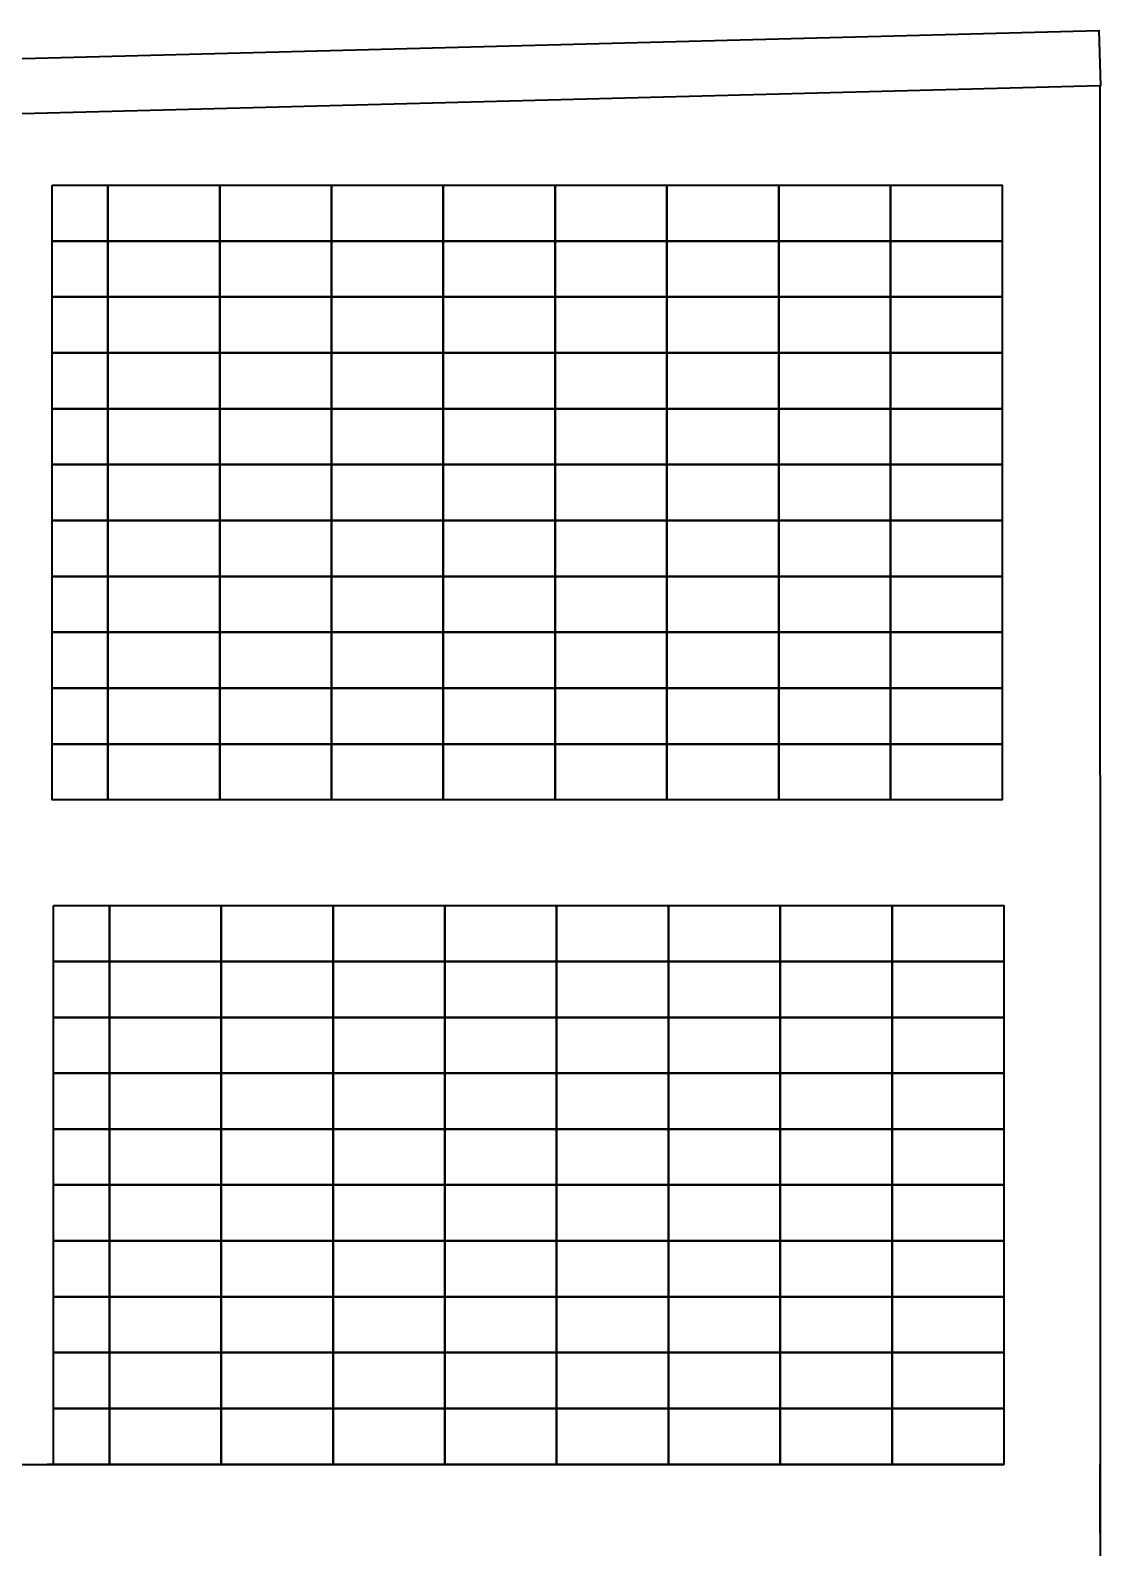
# Model space of a CAD drawing. Header units: inches. Extents: x 278 to 13058, y 15 to 10330.
# Drawn here: x 5927 to 6310, y 8341 to 8884 of the extents above; entities that cross this region are included whole.
import ezdxf

# ---------------------------------------------------------------- set-up
doc = ezdxf.new("R2010")
doc.units = ezdxf.units.IN
doc.header["$MEASUREMENT"] = 0
doc.layers.add('A-ELEV-MBE1', color=7, linetype='Continuous', lineweight=35)
doc.layers.add('A-SECT-MCUT', color=7, linetype='Continuous', lineweight=35)

msp = doc.modelspace()

# ---------------------------------------------------------------- linework, layer by layer
at = {"layer": 'A-ELEV-MBE1'}
for p, q in [((6310.005, 8864.071), (5704.397, 8848.333)), ((6310.005, 8864.071), (5704.397, 8848.333)), ((6310.305, 8864.071), (6310.005, 8864.071)), ((6310.305, 8864.071), (6310.005, 8864.071)), ((6310.099, 8346.072), (6310.099, 8370.717)), ((6310.099, 8346.072), (6310.099, 8370.717))]:
    msp.add_line(p, q, dxfattribs=at)
at = {"layer": 'A-ELEV-MBE1', "extrusion": (-4.44089e-16, 5.03198e-31, -1)}
for p, q in [((6013.392, 8370.717), (5933.392, 8370.717)), ((6013.392, 8370.717), (5933.392, 8370.717)), ((6010.892, 8370.717), (5935.892, 8370.717)), ((6010.892, 8370.717), (5935.892, 8370.717)), ((6010.892, 8370.717), (5935.892, 8370.717)), ((6010.892, 8370.717), (5935.892, 8370.717)), ((6010.892, 8370.717), (5935.892, 8370.717)), ((6010.892, 8370.717), (5935.892, 8370.717))]:
    msp.add_line(p, q, dxfattribs=at)
at = {"layer": 'A-ELEV-MBE1'}
for points in [[(5704.397, 8868.193), (6309.631, 8883.953), (6310.305, 8864.071), (6310.305, 8864.071), (6310.305, 8864.071), (6310.305, 8864.071), (6310.305, 8864.071)], [(5704.397, 8868.193), (6309.631, 8883.953), (6310.305, 8864.071), (6310.305, 8864.071), (6310.305, 8864.071), (6310.305, 8864.071), (6310.305, 8864.071)], [(6310.005, 8864.071), (6310.099, 8370.717), (6310.099, 8370.717), (6310.099, 8370.717)], [(6310.005, 8864.071), (6310.099, 8370.717), (6310.099, 8370.717), (6310.099, 8370.717)]]:
    msp.add_lwpolyline(points, dxfattribs=at)
for points in [[(5935.099, 8828.526), (5955.099, 8828.526), (5955.099, 8808.526), (5935.099, 8808.526)], [(5935.099, 8828.526), (5955.099, 8828.526), (5955.099, 8808.526), (5935.099, 8808.526)], [(5955.099, 8828.526), (5995.099, 8828.526), (5995.099, 8808.526), (5955.099, 8808.526)], [(5955.099, 8828.526), (5995.099, 8828.526), (5995.099, 8808.526), (5955.099, 8808.526)], [(5995.099, 8828.526), (6035.099, 8828.526), (6035.099, 8808.526), (5995.099, 8808.526)], [(5995.099, 8828.526), (6035.099, 8828.526), (6035.099, 8808.526), (5995.099, 8808.526)], [(6035.099, 8828.526), (6075.099, 8828.526), (6075.099, 8808.526), (6035.099, 8808.526)], [(6035.099, 8828.526), (6075.099, 8828.526), (6075.099, 8808.526), (6035.099, 8808.526)], [(6075.099, 8828.526), (6115.099, 8828.526), (6115.099, 8808.526), (6075.099, 8808.526)], [(6075.099, 8828.526), (6115.099, 8828.526), (6115.099, 8808.526), (6075.099, 8808.526)], [(6115.099, 8828.526), (6155.099, 8828.526), (6155.099, 8808.526), (6115.099, 8808.526)], [(6115.099, 8828.526), (6155.099, 8828.526), (6155.099, 8808.526), (6115.099, 8808.526)], [(6155.099, 8828.526), (6195.099, 8828.526), (6195.099, 8808.526), (6155.099, 8808.526)], [(6155.099, 8828.526), (6195.099, 8828.526), (6195.099, 8808.526), (6155.099, 8808.526)], [(6195.099, 8828.526), (6235.099, 8828.526), (6235.099, 8808.526), (6195.099, 8808.526)], [(6195.099, 8828.526), (6235.099, 8828.526), (6235.099, 8808.526), (6195.099, 8808.526)], [(6235.099, 8828.526), (6275.099, 8828.526), (6275.099, 8808.526), (6235.099, 8808.526)], [(6235.099, 8828.526), (6275.099, 8828.526), (6275.099, 8808.526), (6235.099, 8808.526)], [(5935.099, 8808.526), (5955.099, 8808.526), (5955.099, 8788.526), (5935.099, 8788.526)], [(5935.099, 8808.526), (5955.099, 8808.526), (5955.099, 8788.526), (5935.099, 8788.526)], [(5955.099, 8808.526), (5995.099, 8808.526), (5995.099, 8788.526), (5955.099, 8788.526)], [(5955.099, 8808.526), (5995.099, 8808.526), (5995.099, 8788.526), (5955.099, 8788.526)], [(5995.099, 8808.526), (6035.099, 8808.526), (6035.099, 8788.526), (5995.099, 8788.526)], [(5995.099, 8808.526), (6035.099, 8808.526), (6035.099, 8788.526), (5995.099, 8788.526)], [(6035.099, 8808.526), (6075.099, 8808.526), (6075.099, 8788.526), (6035.099, 8788.526)], [(6035.099, 8808.526), (6075.099, 8808.526), (6075.099, 8788.526), (6035.099, 8788.526)], [(6075.099, 8808.526), (6115.099, 8808.526), (6115.099, 8788.526), (6075.099, 8788.526)], [(6075.099, 8808.526), (6115.099, 8808.526), (6115.099, 8788.526), (6075.099, 8788.526)], [(6115.099, 8808.526), (6155.099, 8808.526), (6155.099, 8788.526), (6115.099, 8788.526)], [(6115.099, 8808.526), (6155.099, 8808.526), (6155.099, 8788.526), (6115.099, 8788.526)], [(6155.099, 8808.526), (6195.099, 8808.526), (6195.099, 8788.526), (6155.099, 8788.526)], [(6155.099, 8808.526), (6195.099, 8808.526), (6195.099, 8788.526), (6155.099, 8788.526)], [(6195.099, 8808.526), (6235.099, 8808.526), (6235.099, 8788.526), (6195.099, 8788.526)], [(6195.099, 8808.526), (6235.099, 8808.526), (6235.099, 8788.526), (6195.099, 8788.526)], [(6235.099, 8808.526), (6275.099, 8808.526), (6275.099, 8788.526), (6235.099, 8788.526)], [(6235.099, 8808.526), (6275.099, 8808.526), (6275.099, 8788.526), (6235.099, 8788.526)], [(5935.099, 8788.526), (5955.099, 8788.526), (5955.099, 8768.526), (5935.099, 8768.526)], [(5935.099, 8788.526), (5955.099, 8788.526), (5955.099, 8768.526), (5935.099, 8768.526)], [(5955.099, 8788.526), (5995.099, 8788.526), (5995.099, 8768.526), (5955.099, 8768.526)], [(5955.099, 8788.526), (5995.099, 8788.526), (5995.099, 8768.526), (5955.099, 8768.526)], [(5995.099, 8788.526), (6035.099, 8788.526), (6035.099, 8768.526), (5995.099, 8768.526)], [(5995.099, 8788.526), (6035.099, 8788.526), (6035.099, 8768.526), (5995.099, 8768.526)], [(6035.099, 8788.526), (6075.099, 8788.526), (6075.099, 8768.526), (6035.099, 8768.526)], [(6035.099, 8788.526), (6075.099, 8788.526), (6075.099, 8768.526), (6035.099, 8768.526)], [(6075.099, 8788.526), (6115.099, 8788.526), (6115.099, 8768.526), (6075.099, 8768.526)], [(6075.099, 8788.526), (6115.099, 8788.526), (6115.099, 8768.526), (6075.099, 8768.526)], [(6115.099, 8788.526), (6155.099, 8788.526), (6155.099, 8768.526), (6115.099, 8768.526)], [(6115.099, 8788.526), (6155.099, 8788.526), (6155.099, 8768.526), (6115.099, 8768.526)], [(6155.099, 8788.526), (6195.099, 8788.526), (6195.099, 8768.526), (6155.099, 8768.526)], [(6155.099, 8788.526), (6195.099, 8788.526), (6195.099, 8768.526), (6155.099, 8768.526)], [(6195.099, 8788.526), (6235.099, 8788.526), (6235.099, 8768.526), (6195.099, 8768.526)], [(6195.099, 8788.526), (6235.099, 8788.526), (6235.099, 8768.526), (6195.099, 8768.526)], [(6235.099, 8788.526), (6275.099, 8788.526), (6275.099, 8768.526), (6235.099, 8768.526)], [(6235.099, 8788.526), (6275.099, 8788.526), (6275.099, 8768.526), (6235.099, 8768.526)], [(5935.099, 8768.526), (5955.099, 8768.526), (5955.099, 8748.526), (5935.099, 8748.526)], [(5935.099, 8768.526), (5955.099, 8768.526), (5955.099, 8748.526), (5935.099, 8748.526)], [(5955.099, 8768.526), (5995.099, 8768.526), (5995.099, 8748.526), (5955.099, 8748.526)], [(5955.099, 8768.526), (5995.099, 8768.526), (5995.099, 8748.526), (5955.099, 8748.526)], [(5995.099, 8768.526), (6035.099, 8768.526), (6035.099, 8748.526), (5995.099, 8748.526)], [(5995.099, 8768.526), (6035.099, 8768.526), (6035.099, 8748.526), (5995.099, 8748.526)], [(6035.099, 8768.526), (6075.099, 8768.526), (6075.099, 8748.526), (6035.099, 8748.526)], [(6035.099, 8768.526), (6075.099, 8768.526), (6075.099, 8748.526), (6035.099, 8748.526)], [(6075.099, 8768.526), (6115.099, 8768.526), (6115.099, 8748.526), (6075.099, 8748.526)], [(6075.099, 8768.526), (6115.099, 8768.526), (6115.099, 8748.526), (6075.099, 8748.526)], [(6115.099, 8768.526), (6155.099, 8768.526), (6155.099, 8748.526), (6115.099, 8748.526)], [(6115.099, 8768.526), (6155.099, 8768.526), (6155.099, 8748.526), (6115.099, 8748.526)], [(6155.099, 8768.526), (6195.099, 8768.526), (6195.099, 8748.526), (6155.099, 8748.526)], [(6155.099, 8768.526), (6195.099, 8768.526), (6195.099, 8748.526), (6155.099, 8748.526)], [(6195.099, 8768.526), (6235.099, 8768.526), (6235.099, 8748.526), (6195.099, 8748.526)], [(6195.099, 8768.526), (6235.099, 8768.526), (6235.099, 8748.526), (6195.099, 8748.526)], [(6235.099, 8768.526), (6275.099, 8768.526), (6275.099, 8748.526), (6235.099, 8748.526)], [(6235.099, 8768.526), (6275.099, 8768.526), (6275.099, 8748.526), (6235.099, 8748.526)], [(5935.099, 8748.526), (5955.099, 8748.526), (5955.099, 8728.526), (5935.099, 8728.526)], [(5935.099, 8748.526), (5955.099, 8748.526), (5955.099, 8728.526), (5935.099, 8728.526)], [(5955.099, 8748.526), (5995.099, 8748.526), (5995.099, 8728.526), (5955.099, 8728.526)], [(5955.099, 8748.526), (5995.099, 8748.526), (5995.099, 8728.526), (5955.099, 8728.526)], [(5995.099, 8748.526), (6035.099, 8748.526), (6035.099, 8728.526), (5995.099, 8728.526)], [(5995.099, 8748.526), (6035.099, 8748.526), (6035.099, 8728.526), (5995.099, 8728.526)], [(6035.099, 8748.526), (6075.099, 8748.526), (6075.099, 8728.526), (6035.099, 8728.526)], [(6035.099, 8748.526), (6075.099, 8748.526), (6075.099, 8728.526), (6035.099, 8728.526)], [(6075.099, 8748.526), (6115.099, 8748.526), (6115.099, 8728.526), (6075.099, 8728.526)], [(6075.099, 8748.526), (6115.099, 8748.526), (6115.099, 8728.526), (6075.099, 8728.526)], [(6115.099, 8748.526), (6155.099, 8748.526), (6155.099, 8728.526), (6115.099, 8728.526)], [(6115.099, 8748.526), (6155.099, 8748.526), (6155.099, 8728.526), (6115.099, 8728.526)], [(6155.099, 8748.526), (6195.099, 8748.526), (6195.099, 8728.526), (6155.099, 8728.526)], [(6155.099, 8748.526), (6195.099, 8748.526), (6195.099, 8728.526), (6155.099, 8728.526)], [(6195.099, 8748.526), (6235.099, 8748.526), (6235.099, 8728.526), (6195.099, 8728.526)], [(6195.099, 8748.526), (6235.099, 8748.526), (6235.099, 8728.526), (6195.099, 8728.526)], [(6235.099, 8748.526), (6275.099, 8748.526), (6275.099, 8728.526), (6235.099, 8728.526)], [(6235.099, 8748.526), (6275.099, 8748.526), (6275.099, 8728.526), (6235.099, 8728.526)], [(5935.099, 8728.526), (5955.099, 8728.526), (5955.099, 8708.526), (5935.099, 8708.526)], [(5935.099, 8728.526), (5955.099, 8728.526), (5955.099, 8708.526), (5935.099, 8708.526)], [(5955.099, 8728.526), (5995.099, 8728.526), (5995.099, 8708.526), (5955.099, 8708.526)], [(5955.099, 8728.526), (5995.099, 8728.526), (5995.099, 8708.526), (5955.099, 8708.526)], [(5995.099, 8728.526), (6035.099, 8728.526), (6035.099, 8708.526), (5995.099, 8708.526)], [(5995.099, 8728.526), (6035.099, 8728.526), (6035.099, 8708.526), (5995.099, 8708.526)], [(6035.099, 8728.526), (6075.099, 8728.526), (6075.099, 8708.526), (6035.099, 8708.526)], [(6035.099, 8728.526), (6075.099, 8728.526), (6075.099, 8708.526), (6035.099, 8708.526)], [(6075.099, 8728.526), (6115.099, 8728.526), (6115.099, 8708.526), (6075.099, 8708.526)], [(6075.099, 8728.526), (6115.099, 8728.526), (6115.099, 8708.526), (6075.099, 8708.526)], [(6115.099, 8728.526), (6155.099, 8728.526), (6155.099, 8708.526), (6115.099, 8708.526)], [(6115.099, 8728.526), (6155.099, 8728.526), (6155.099, 8708.526), (6115.099, 8708.526)], [(6155.099, 8728.526), (6195.099, 8728.526), (6195.099, 8708.526), (6155.099, 8708.526)], [(6155.099, 8728.526), (6195.099, 8728.526), (6195.099, 8708.526), (6155.099, 8708.526)], [(6195.099, 8728.526), (6235.099, 8728.526), (6235.099, 8708.526), (6195.099, 8708.526)], [(6195.099, 8728.526), (6235.099, 8728.526), (6235.099, 8708.526), (6195.099, 8708.526)], [(6235.099, 8728.526), (6275.099, 8728.526), (6275.099, 8708.526), (6235.099, 8708.526)], [(6235.099, 8728.526), (6275.099, 8728.526), (6275.099, 8708.526), (6235.099, 8708.526)], [(5935.099, 8708.526), (5955.099, 8708.526), (5955.099, 8688.526), (5935.099, 8688.526)], [(5935.099, 8708.526), (5955.099, 8708.526), (5955.099, 8688.526), (5935.099, 8688.526)], [(5955.099, 8708.526), (5995.099, 8708.526), (5995.099, 8688.526), (5955.099, 8688.526)], [(5955.099, 8708.526), (5995.099, 8708.526), (5995.099, 8688.526), (5955.099, 8688.526)], [(5995.099, 8708.526), (6035.099, 8708.526), (6035.099, 8688.526), (5995.099, 8688.526)], [(5995.099, 8708.526), (6035.099, 8708.526), (6035.099, 8688.526), (5995.099, 8688.526)], [(6035.099, 8708.526), (6075.099, 8708.526), (6075.099, 8688.526), (6035.099, 8688.526)], [(6035.099, 8708.526), (6075.099, 8708.526), (6075.099, 8688.526), (6035.099, 8688.526)], [(6075.099, 8708.526), (6115.099, 8708.526), (6115.099, 8688.526), (6075.099, 8688.526)], [(6075.099, 8708.526), (6115.099, 8708.526), (6115.099, 8688.526), (6075.099, 8688.526)], [(6115.099, 8708.526), (6155.099, 8708.526), (6155.099, 8688.526), (6115.099, 8688.526)], [(6115.099, 8708.526), (6155.099, 8708.526), (6155.099, 8688.526), (6115.099, 8688.526)], [(6155.099, 8708.526), (6195.099, 8708.526), (6195.099, 8688.526), (6155.099, 8688.526)], [(6155.099, 8708.526), (6195.099, 8708.526), (6195.099, 8688.526), (6155.099, 8688.526)], [(6195.099, 8708.526), (6235.099, 8708.526), (6235.099, 8688.526), (6195.099, 8688.526)], [(6195.099, 8708.526), (6235.099, 8708.526), (6235.099, 8688.526), (6195.099, 8688.526)], [(6235.099, 8708.526), (6275.099, 8708.526), (6275.099, 8688.526), (6235.099, 8688.526)], [(6235.099, 8708.526), (6275.099, 8708.526), (6275.099, 8688.526), (6235.099, 8688.526)], [(5935.099, 8688.526), (5955.099, 8688.526), (5955.099, 8668.526), (5935.099, 8668.526)], [(5935.099, 8688.526), (5955.099, 8688.526), (5955.099, 8668.526), (5935.099, 8668.526)], [(5955.099, 8688.526), (5995.099, 8688.526), (5995.099, 8668.526), (5955.099, 8668.526)], [(5955.099, 8688.526), (5995.099, 8688.526), (5995.099, 8668.526), (5955.099, 8668.526)], [(5995.099, 8688.526), (6035.099, 8688.526), (6035.099, 8668.526), (5995.099, 8668.526)], [(5995.099, 8688.526), (6035.099, 8688.526), (6035.099, 8668.526), (5995.099, 8668.526)], [(6035.099, 8688.526), (6075.099, 8688.526), (6075.099, 8668.526), (6035.099, 8668.526)], [(6035.099, 8688.526), (6075.099, 8688.526), (6075.099, 8668.526), (6035.099, 8668.526)], [(6075.099, 8688.526), (6115.099, 8688.526), (6115.099, 8668.526), (6075.099, 8668.526)], [(6075.099, 8688.526), (6115.099, 8688.526), (6115.099, 8668.526), (6075.099, 8668.526)], [(6115.099, 8688.526), (6155.099, 8688.526), (6155.099, 8668.526), (6115.099, 8668.526)], [(6115.099, 8688.526), (6155.099, 8688.526), (6155.099, 8668.526), (6115.099, 8668.526)], [(6155.099, 8688.526), (6195.099, 8688.526), (6195.099, 8668.526), (6155.099, 8668.526)], [(6155.099, 8688.526), (6195.099, 8688.526), (6195.099, 8668.526), (6155.099, 8668.526)], [(6195.099, 8688.526), (6235.099, 8688.526), (6235.099, 8668.526), (6195.099, 8668.526)], [(6195.099, 8688.526), (6235.099, 8688.526), (6235.099, 8668.526), (6195.099, 8668.526)], [(6235.099, 8688.526), (6275.099, 8688.526), (6275.099, 8668.526), (6235.099, 8668.526)], [(6235.099, 8688.526), (6275.099, 8688.526), (6275.099, 8668.526), (6235.099, 8668.526)], [(5935.099, 8668.526), (5955.099, 8668.526), (5955.099, 8648.526), (5935.099, 8648.526)], [(5935.099, 8668.526), (5955.099, 8668.526), (5955.099, 8648.526), (5935.099, 8648.526)], [(5955.099, 8668.526), (5995.099, 8668.526), (5995.099, 8648.526), (5955.099, 8648.526)], [(5955.099, 8668.526), (5995.099, 8668.526), (5995.099, 8648.526), (5955.099, 8648.526)], [(5995.099, 8668.526), (6035.099, 8668.526), (6035.099, 8648.526), (5995.099, 8648.526)], [(5995.099, 8668.526), (6035.099, 8668.526), (6035.099, 8648.526), (5995.099, 8648.526)], [(6035.099, 8668.526), (6075.099, 8668.526), (6075.099, 8648.526), (6035.099, 8648.526)], [(6035.099, 8668.526), (6075.099, 8668.526), (6075.099, 8648.526), (6035.099, 8648.526)], [(6075.099, 8668.526), (6115.099, 8668.526), (6115.099, 8648.526), (6075.099, 8648.526)], [(6075.099, 8668.526), (6115.099, 8668.526), (6115.099, 8648.526), (6075.099, 8648.526)], [(6115.099, 8668.526), (6155.099, 8668.526), (6155.099, 8648.526), (6115.099, 8648.526)], [(6115.099, 8668.526), (6155.099, 8668.526), (6155.099, 8648.526), (6115.099, 8648.526)], [(6155.099, 8668.526), (6195.099, 8668.526), (6195.099, 8648.526), (6155.099, 8648.526)], [(6155.099, 8668.526), (6195.099, 8668.526), (6195.099, 8648.526), (6155.099, 8648.526)], [(6195.099, 8668.526), (6235.099, 8668.526), (6235.099, 8648.526), (6195.099, 8648.526)], [(6195.099, 8668.526), (6235.099, 8668.526), (6235.099, 8648.526), (6195.099, 8648.526)], [(6235.099, 8668.526), (6275.099, 8668.526), (6275.099, 8648.526), (6235.099, 8648.526)], [(6235.099, 8668.526), (6275.099, 8668.526), (6275.099, 8648.526), (6235.099, 8648.526)], [(5935.099, 8648.526), (5955.099, 8648.526), (5955.099, 8628.526), (5935.099, 8628.526)], [(5935.099, 8648.526), (5955.099, 8648.526), (5955.099, 8628.526), (5935.099, 8628.526)], [(5955.099, 8648.526), (5995.099, 8648.526), (5995.099, 8628.526), (5955.099, 8628.526)], [(5955.099, 8648.526), (5995.099, 8648.526), (5995.099, 8628.526), (5955.099, 8628.526)], [(5995.099, 8648.526), (6035.099, 8648.526), (6035.099, 8628.526), (5995.099, 8628.526)], [(5995.099, 8648.526), (6035.099, 8648.526), (6035.099, 8628.526), (5995.099, 8628.526)], [(6035.099, 8648.526), (6075.099, 8648.526), (6075.099, 8628.526), (6035.099, 8628.526)], [(6035.099, 8648.526), (6075.099, 8648.526), (6075.099, 8628.526), (6035.099, 8628.526)], [(6075.099, 8648.526), (6115.099, 8648.526), (6115.099, 8628.526), (6075.099, 8628.526)], [(6075.099, 8648.526), (6115.099, 8648.526), (6115.099, 8628.526), (6075.099, 8628.526)], [(6115.099, 8648.526), (6155.099, 8648.526), (6155.099, 8628.526), (6115.099, 8628.526)], [(6115.099, 8648.526), (6155.099, 8648.526), (6155.099, 8628.526), (6115.099, 8628.526)], [(6155.099, 8648.526), (6195.099, 8648.526), (6195.099, 8628.526), (6155.099, 8628.526)], [(6155.099, 8648.526), (6195.099, 8648.526), (6195.099, 8628.526), (6155.099, 8628.526)], [(6195.099, 8648.526), (6235.099, 8648.526), (6235.099, 8628.526), (6195.099, 8628.526)], [(6195.099, 8648.526), (6235.099, 8648.526), (6235.099, 8628.526), (6195.099, 8628.526)], [(6235.099, 8648.526), (6275.099, 8648.526), (6275.099, 8628.526), (6235.099, 8628.526)], [(6235.099, 8648.526), (6275.099, 8648.526), (6275.099, 8628.526), (6235.099, 8628.526)], [(5935.099, 8628.526), (5955.099, 8628.526), (5955.099, 8608.526), (5935.099, 8608.526)], [(5935.099, 8628.526), (5955.099, 8628.526), (5955.099, 8608.526), (5935.099, 8608.526)], [(5955.099, 8628.526), (5995.099, 8628.526), (5995.099, 8608.526), (5955.099, 8608.526)], [(5955.099, 8628.526), (5995.099, 8628.526), (5995.099, 8608.526), (5955.099, 8608.526)], [(5995.099, 8628.526), (6035.099, 8628.526), (6035.099, 8608.526), (5995.099, 8608.526)], [(5995.099, 8628.526), (6035.099, 8628.526), (6035.099, 8608.526), (5995.099, 8608.526)], [(6035.099, 8628.526), (6075.099, 8628.526), (6075.099, 8608.526), (6035.099, 8608.526)], [(6035.099, 8628.526), (6075.099, 8628.526), (6075.099, 8608.526), (6035.099, 8608.526)], [(6075.099, 8628.526), (6115.099, 8628.526), (6115.099, 8608.526), (6075.099, 8608.526)], [(6075.099, 8628.526), (6115.099, 8628.526), (6115.099, 8608.526), (6075.099, 8608.526)], [(6115.099, 8628.526), (6155.099, 8628.526), (6155.099, 8608.526), (6115.099, 8608.526)], [(6115.099, 8628.526), (6155.099, 8628.526), (6155.099, 8608.526), (6115.099, 8608.526)], [(6155.099, 8628.526), (6195.099, 8628.526), (6195.099, 8608.526), (6155.099, 8608.526)], [(6155.099, 8628.526), (6195.099, 8628.526), (6195.099, 8608.526), (6155.099, 8608.526)], [(6195.099, 8628.526), (6235.099, 8628.526), (6235.099, 8608.526), (6195.099, 8608.526)], [(6195.099, 8628.526), (6235.099, 8628.526), (6235.099, 8608.526), (6195.099, 8608.526)], [(6235.099, 8628.526), (6275.099, 8628.526), (6275.099, 8608.526), (6235.099, 8608.526)], [(6235.099, 8628.526), (6275.099, 8628.526), (6275.099, 8608.526), (6235.099, 8608.526)], [(5935.648, 8570.717), (5955.648, 8570.717), (5955.648, 8550.717), (5935.648, 8550.717)], [(5935.648, 8570.717), (5955.648, 8570.717), (5955.648, 8550.717), (5935.648, 8550.717)], [(5955.648, 8570.717), (5995.648, 8570.717), (5995.648, 8550.717), (5955.648, 8550.717)], [(5955.648, 8570.717), (5995.648, 8570.717), (5995.648, 8550.717), (5955.648, 8550.717)], [(5995.648, 8570.717), (6035.648, 8570.717), (6035.648, 8550.717), (5995.648, 8550.717)], [(5995.648, 8570.717), (6035.648, 8570.717), (6035.648, 8550.717), (5995.648, 8550.717)], [(6035.648, 8570.717), (6075.648, 8570.717), (6075.648, 8550.717), (6035.648, 8550.717)], [(6035.648, 8570.717), (6075.648, 8570.717), (6075.648, 8550.717), (6035.648, 8550.717)], [(6075.648, 8570.717), (6115.648, 8570.717), (6115.648, 8550.717), (6075.648, 8550.717)], [(6075.648, 8570.717), (6115.648, 8570.717), (6115.648, 8550.717), (6075.648, 8550.717)], [(6115.648, 8570.717), (6155.648, 8570.717), (6155.648, 8550.717), (6115.648, 8550.717)], [(6115.648, 8570.717), (6155.648, 8570.717), (6155.648, 8550.717), (6115.648, 8550.717)], [(6155.648, 8570.717), (6195.648, 8570.717), (6195.648, 8550.717), (6155.648, 8550.717)], [(6155.648, 8570.717), (6195.648, 8570.717), (6195.648, 8550.717), (6155.648, 8550.717)], [(6195.648, 8570.717), (6235.648, 8570.717), (6235.648, 8550.717), (6195.648, 8550.717)], [(6195.648, 8570.717), (6235.648, 8570.717), (6235.648, 8550.717), (6195.648, 8550.717)], [(6235.648, 8570.717), (6275.648, 8570.717), (6275.648, 8550.717), (6235.648, 8550.717)], [(6235.648, 8570.717), (6275.648, 8570.717), (6275.648, 8550.717), (6235.648, 8550.717)], [(5935.648, 8550.717), (5955.648, 8550.717), (5955.648, 8530.717), (5935.648, 8530.717)], [(5935.648, 8550.717), (5955.648, 8550.717), (5955.648, 8530.717), (5935.648, 8530.717)], [(5955.648, 8550.717), (5995.648, 8550.717), (5995.648, 8530.717), (5955.648, 8530.717)], [(5955.648, 8550.717), (5995.648, 8550.717), (5995.648, 8530.717), (5955.648, 8530.717)], [(5995.648, 8550.717), (6035.648, 8550.717), (6035.648, 8530.717), (5995.648, 8530.717)], [(5995.648, 8550.717), (6035.648, 8550.717), (6035.648, 8530.717), (5995.648, 8530.717)], [(6035.648, 8550.717), (6075.648, 8550.717), (6075.648, 8530.717), (6035.648, 8530.717)], [(6035.648, 8550.717), (6075.648, 8550.717), (6075.648, 8530.717), (6035.648, 8530.717)], [(6075.648, 8550.717), (6115.648, 8550.717), (6115.648, 8530.717), (6075.648, 8530.717)], [(6075.648, 8550.717), (6115.648, 8550.717), (6115.648, 8530.717), (6075.648, 8530.717)], [(6115.648, 8550.717), (6155.648, 8550.717), (6155.648, 8530.717), (6115.648, 8530.717)], [(6115.648, 8550.717), (6155.648, 8550.717), (6155.648, 8530.717), (6115.648, 8530.717)], [(6155.648, 8550.717), (6195.648, 8550.717), (6195.648, 8530.717), (6155.648, 8530.717)], [(6155.648, 8550.717), (6195.648, 8550.717), (6195.648, 8530.717), (6155.648, 8530.717)], [(6195.648, 8550.717), (6235.648, 8550.717), (6235.648, 8530.717), (6195.648, 8530.717)], [(6195.648, 8550.717), (6235.648, 8550.717), (6235.648, 8530.717), (6195.648, 8530.717)], [(6235.648, 8550.717), (6275.648, 8550.717), (6275.648, 8530.717), (6235.648, 8530.717)], [(6235.648, 8550.717), (6275.648, 8550.717), (6275.648, 8530.717), (6235.648, 8530.717)], [(5935.648, 8530.717), (5955.648, 8530.717), (5955.648, 8510.717), (5935.648, 8510.717)], [(5935.648, 8530.717), (5955.648, 8530.717), (5955.648, 8510.717), (5935.648, 8510.717)], [(5955.648, 8530.717), (5995.648, 8530.717), (5995.648, 8510.717), (5955.648, 8510.717)], [(5955.648, 8530.717), (5995.648, 8530.717), (5995.648, 8510.717), (5955.648, 8510.717)], [(5995.648, 8530.717), (6035.648, 8530.717), (6035.648, 8510.717), (5995.648, 8510.717)], [(5995.648, 8530.717), (6035.648, 8530.717), (6035.648, 8510.717), (5995.648, 8510.717)], [(6035.648, 8530.717), (6075.648, 8530.717), (6075.648, 8510.717), (6035.648, 8510.717)], [(6035.648, 8530.717), (6075.648, 8530.717), (6075.648, 8510.717), (6035.648, 8510.717)], [(6075.648, 8530.717), (6115.648, 8530.717), (6115.648, 8510.717), (6075.648, 8510.717)], [(6075.648, 8530.717), (6115.648, 8530.717), (6115.648, 8510.717), (6075.648, 8510.717)], [(6115.648, 8530.717), (6155.648, 8530.717), (6155.648, 8510.717), (6115.648, 8510.717)], [(6115.648, 8530.717), (6155.648, 8530.717), (6155.648, 8510.717), (6115.648, 8510.717)], [(6155.648, 8530.717), (6195.648, 8530.717), (6195.648, 8510.717), (6155.648, 8510.717)], [(6155.648, 8530.717), (6195.648, 8530.717), (6195.648, 8510.717), (6155.648, 8510.717)], [(6195.648, 8530.717), (6235.648, 8530.717), (6235.648, 8510.717), (6195.648, 8510.717)], [(6195.648, 8530.717), (6235.648, 8530.717), (6235.648, 8510.717), (6195.648, 8510.717)], [(6235.648, 8530.717), (6275.648, 8530.717), (6275.648, 8510.717), (6235.648, 8510.717)], [(6235.648, 8530.717), (6275.648, 8530.717), (6275.648, 8510.717), (6235.648, 8510.717)], [(5935.648, 8510.717), (5955.648, 8510.717), (5955.648, 8490.717), (5935.648, 8490.717)], [(5935.648, 8510.717), (5955.648, 8510.717), (5955.648, 8490.717), (5935.648, 8490.717)], [(5955.648, 8510.717), (5995.648, 8510.717), (5995.648, 8490.717), (5955.648, 8490.717)], [(5955.648, 8510.717), (5995.648, 8510.717), (5995.648, 8490.717), (5955.648, 8490.717)], [(5995.648, 8510.717), (6035.648, 8510.717), (6035.648, 8490.717), (5995.648, 8490.717)], [(5995.648, 8510.717), (6035.648, 8510.717), (6035.648, 8490.717), (5995.648, 8490.717)], [(6035.648, 8510.717), (6075.648, 8510.717), (6075.648, 8490.717), (6035.648, 8490.717)], [(6035.648, 8510.717), (6075.648, 8510.717), (6075.648, 8490.717), (6035.648, 8490.717)], [(6075.648, 8510.717), (6115.648, 8510.717), (6115.648, 8490.717), (6075.648, 8490.717)], [(6075.648, 8510.717), (6115.648, 8510.717), (6115.648, 8490.717), (6075.648, 8490.717)], [(6115.648, 8510.717), (6155.648, 8510.717), (6155.648, 8490.717), (6115.648, 8490.717)], [(6115.648, 8510.717), (6155.648, 8510.717), (6155.648, 8490.717), (6115.648, 8490.717)], [(6155.648, 8510.717), (6195.648, 8510.717), (6195.648, 8490.717), (6155.648, 8490.717)], [(6155.648, 8510.717), (6195.648, 8510.717), (6195.648, 8490.717), (6155.648, 8490.717)], [(6195.648, 8510.717), (6235.648, 8510.717), (6235.648, 8490.717), (6195.648, 8490.717)], [(6195.648, 8510.717), (6235.648, 8510.717), (6235.648, 8490.717), (6195.648, 8490.717)], [(6235.648, 8510.717), (6275.648, 8510.717), (6275.648, 8490.717), (6235.648, 8490.717)], [(6235.648, 8510.717), (6275.648, 8510.717), (6275.648, 8490.717), (6235.648, 8490.717)], [(5935.648, 8490.717), (5955.648, 8490.717), (5955.648, 8470.717), (5935.648, 8470.717)], [(5935.648, 8490.717), (5955.648, 8490.717), (5955.648, 8470.717), (5935.648, 8470.717)], [(5955.648, 8490.717), (5995.648, 8490.717), (5995.648, 8470.717), (5955.648, 8470.717)], [(5955.648, 8490.717), (5995.648, 8490.717), (5995.648, 8470.717), (5955.648, 8470.717)], [(5995.648, 8490.717), (6035.648, 8490.717), (6035.648, 8470.717), (5995.648, 8470.717)], [(5995.648, 8490.717), (6035.648, 8490.717), (6035.648, 8470.717), (5995.648, 8470.717)], [(6035.648, 8490.717), (6075.648, 8490.717), (6075.648, 8470.717), (6035.648, 8470.717)], [(6035.648, 8490.717), (6075.648, 8490.717), (6075.648, 8470.717), (6035.648, 8470.717)], [(6075.648, 8490.717), (6115.648, 8490.717), (6115.648, 8470.717), (6075.648, 8470.717)], [(6075.648, 8490.717), (6115.648, 8490.717), (6115.648, 8470.717), (6075.648, 8470.717)], [(6115.648, 8490.717), (6155.648, 8490.717), (6155.648, 8470.717), (6115.648, 8470.717)], [(6115.648, 8490.717), (6155.648, 8490.717), (6155.648, 8470.717), (6115.648, 8470.717)], [(6155.648, 8490.717), (6195.648, 8490.717), (6195.648, 8470.717), (6155.648, 8470.717)], [(6155.648, 8490.717), (6195.648, 8490.717), (6195.648, 8470.717), (6155.648, 8470.717)], [(6195.648, 8490.717), (6235.648, 8490.717), (6235.648, 8470.717), (6195.648, 8470.717)], [(6195.648, 8490.717), (6235.648, 8490.717), (6235.648, 8470.717), (6195.648, 8470.717)], [(6235.648, 8490.717), (6275.648, 8490.717), (6275.648, 8470.717), (6235.648, 8470.717)], [(6235.648, 8490.717), (6275.648, 8490.717), (6275.648, 8470.717), (6235.648, 8470.717)], [(5935.648, 8470.717), (5955.648, 8470.717), (5955.648, 8450.717), (5935.648, 8450.717)], [(5935.648, 8470.717), (5955.648, 8470.717), (5955.648, 8450.717), (5935.648, 8450.717)], [(5955.648, 8470.717), (5995.648, 8470.717), (5995.648, 8450.717), (5955.648, 8450.717)], [(5955.648, 8470.717), (5995.648, 8470.717), (5995.648, 8450.717), (5955.648, 8450.717)], [(5995.648, 8470.717), (6035.648, 8470.717), (6035.648, 8450.717), (5995.648, 8450.717)], [(5995.648, 8470.717), (6035.648, 8470.717), (6035.648, 8450.717), (5995.648, 8450.717)], [(6035.648, 8470.717), (6075.648, 8470.717), (6075.648, 8450.717), (6035.648, 8450.717)], [(6035.648, 8470.717), (6075.648, 8470.717), (6075.648, 8450.717), (6035.648, 8450.717)], [(6075.648, 8470.717), (6115.648, 8470.717), (6115.648, 8450.717), (6075.648, 8450.717)], [(6075.648, 8470.717), (6115.648, 8470.717), (6115.648, 8450.717), (6075.648, 8450.717)], [(6115.648, 8470.717), (6155.648, 8470.717), (6155.648, 8450.717), (6115.648, 8450.717)], [(6115.648, 8470.717), (6155.648, 8470.717), (6155.648, 8450.717), (6115.648, 8450.717)], [(6155.648, 8470.717), (6195.648, 8470.717), (6195.648, 8450.717), (6155.648, 8450.717)], [(6155.648, 8470.717), (6195.648, 8470.717), (6195.648, 8450.717), (6155.648, 8450.717)], [(6195.648, 8470.717), (6235.648, 8470.717), (6235.648, 8450.717), (6195.648, 8450.717)], [(6195.648, 8470.717), (6235.648, 8470.717), (6235.648, 8450.717), (6195.648, 8450.717)], [(6235.648, 8470.717), (6275.648, 8470.717), (6275.648, 8450.717), (6235.648, 8450.717)], [(6235.648, 8470.717), (6275.648, 8470.717), (6275.648, 8450.717), (6235.648, 8450.717)], [(5935.648, 8450.717), (5955.648, 8450.717), (5955.648, 8430.717), (5935.648, 8430.717)], [(5935.648, 8450.717), (5955.648, 8450.717), (5955.648, 8430.717), (5935.648, 8430.717)], [(5955.648, 8450.717), (5995.648, 8450.717), (5995.648, 8430.717), (5955.648, 8430.717)], [(5955.648, 8450.717), (5995.648, 8450.717), (5995.648, 8430.717), (5955.648, 8430.717)], [(5995.648, 8450.717), (6035.648, 8450.717), (6035.648, 8430.717), (5995.648, 8430.717)], [(5995.648, 8450.717), (6035.648, 8450.717), (6035.648, 8430.717), (5995.648, 8430.717)], [(6035.648, 8450.717), (6075.648, 8450.717), (6075.648, 8430.717), (6035.648, 8430.717)], [(6035.648, 8450.717), (6075.648, 8450.717), (6075.648, 8430.717), (6035.648, 8430.717)], [(6075.648, 8450.717), (6115.648, 8450.717), (6115.648, 8430.717), (6075.648, 8430.717)], [(6075.648, 8450.717), (6115.648, 8450.717), (6115.648, 8430.717), (6075.648, 8430.717)], [(6115.648, 8450.717), (6155.648, 8450.717), (6155.648, 8430.717), (6115.648, 8430.717)], [(6115.648, 8450.717), (6155.648, 8450.717), (6155.648, 8430.717), (6115.648, 8430.717)], [(6155.648, 8450.717), (6195.648, 8450.717), (6195.648, 8430.717), (6155.648, 8430.717)], [(6155.648, 8450.717), (6195.648, 8450.717), (6195.648, 8430.717), (6155.648, 8430.717)], [(6195.648, 8450.717), (6235.648, 8450.717), (6235.648, 8430.717), (6195.648, 8430.717)], [(6195.648, 8450.717), (6235.648, 8450.717), (6235.648, 8430.717), (6195.648, 8430.717)], [(6235.648, 8450.717), (6275.648, 8450.717), (6275.648, 8430.717), (6235.648, 8430.717)], [(6235.648, 8450.717), (6275.648, 8450.717), (6275.648, 8430.717), (6235.648, 8430.717)], [(5935.648, 8430.717), (5955.648, 8430.717), (5955.648, 8410.717), (5935.648, 8410.717)], [(5935.648, 8430.717), (5955.648, 8430.717), (5955.648, 8410.717), (5935.648, 8410.717)], [(5955.648, 8430.717), (5995.648, 8430.717), (5995.648, 8410.717), (5955.648, 8410.717)], [(5955.648, 8430.717), (5995.648, 8430.717), (5995.648, 8410.717), (5955.648, 8410.717)], [(5995.648, 8430.717), (6035.648, 8430.717), (6035.648, 8410.717), (5995.648, 8410.717)], [(5995.648, 8430.717), (6035.648, 8430.717), (6035.648, 8410.717), (5995.648, 8410.717)], [(6035.648, 8430.717), (6075.648, 8430.717), (6075.648, 8410.717), (6035.648, 8410.717)], [(6035.648, 8430.717), (6075.648, 8430.717), (6075.648, 8410.717), (6035.648, 8410.717)], [(6075.648, 8430.717), (6115.648, 8430.717), (6115.648, 8410.717), (6075.648, 8410.717)], [(6075.648, 8430.717), (6115.648, 8430.717), (6115.648, 8410.717), (6075.648, 8410.717)], [(6115.648, 8430.717), (6155.648, 8430.717), (6155.648, 8410.717), (6115.648, 8410.717)], [(6115.648, 8430.717), (6155.648, 8430.717), (6155.648, 8410.717), (6115.648, 8410.717)], [(6155.648, 8430.717), (6195.648, 8430.717), (6195.648, 8410.717), (6155.648, 8410.717)], [(6155.648, 8430.717), (6195.648, 8430.717), (6195.648, 8410.717), (6155.648, 8410.717)], [(6195.648, 8430.717), (6235.648, 8430.717), (6235.648, 8410.717), (6195.648, 8410.717)], [(6195.648, 8430.717), (6235.648, 8430.717), (6235.648, 8410.717), (6195.648, 8410.717)], [(6235.648, 8430.717), (6275.648, 8430.717), (6275.648, 8410.717), (6235.648, 8410.717)], [(6235.648, 8430.717), (6275.648, 8430.717), (6275.648, 8410.717), (6235.648, 8410.717)], [(5935.648, 8410.717), (5955.648, 8410.717), (5955.648, 8390.717), (5935.648, 8390.717)], [(5935.648, 8410.717), (5955.648, 8410.717), (5955.648, 8390.717), (5935.648, 8390.717)], [(5955.648, 8410.717), (5995.648, 8410.717), (5995.648, 8390.717), (5955.648, 8390.717)], [(5955.648, 8410.717), (5995.648, 8410.717), (5995.648, 8390.717), (5955.648, 8390.717)], [(5995.648, 8410.717), (6035.648, 8410.717), (6035.648, 8390.717), (5995.648, 8390.717)], [(5995.648, 8410.717), (6035.648, 8410.717), (6035.648, 8390.717), (5995.648, 8390.717)], [(6035.648, 8410.717), (6075.648, 8410.717), (6075.648, 8390.717), (6035.648, 8390.717)], [(6035.648, 8410.717), (6075.648, 8410.717), (6075.648, 8390.717), (6035.648, 8390.717)], [(6075.648, 8410.717), (6115.648, 8410.717), (6115.648, 8390.717), (6075.648, 8390.717)], [(6075.648, 8410.717), (6115.648, 8410.717), (6115.648, 8390.717), (6075.648, 8390.717)], [(6115.648, 8410.717), (6155.648, 8410.717), (6155.648, 8390.717), (6115.648, 8390.717)], [(6115.648, 8410.717), (6155.648, 8410.717), (6155.648, 8390.717), (6115.648, 8390.717)], [(6155.648, 8410.717), (6195.648, 8410.717), (6195.648, 8390.717), (6155.648, 8390.717)], [(6155.648, 8410.717), (6195.648, 8410.717), (6195.648, 8390.717), (6155.648, 8390.717)], [(6195.648, 8410.717), (6235.648, 8410.717), (6235.648, 8390.717), (6195.648, 8390.717)], [(6195.648, 8410.717), (6235.648, 8410.717), (6235.648, 8390.717), (6195.648, 8390.717)], [(6235.648, 8410.717), (6275.648, 8410.717), (6275.648, 8390.717), (6235.648, 8390.717)], [(6235.648, 8410.717), (6275.648, 8410.717), (6275.648, 8390.717), (6235.648, 8390.717)], [(5935.648, 8390.717), (5955.648, 8390.717), (5955.648, 8370.717), (5935.648, 8370.717)], [(5935.648, 8390.717), (5955.648, 8390.717), (5955.648, 8370.717), (5935.648, 8370.717)], [(5955.648, 8390.717), (5995.648, 8390.717), (5995.648, 8370.717), (5955.648, 8370.717)], [(5955.648, 8390.717), (5995.648, 8390.717), (5995.648, 8370.717), (5955.648, 8370.717)], [(5995.648, 8390.717), (6035.648, 8390.717), (6035.648, 8370.717), (5995.648, 8370.717)], [(5995.648, 8390.717), (6035.648, 8390.717), (6035.648, 8370.717), (5995.648, 8370.717)], [(6035.648, 8390.717), (6075.648, 8390.717), (6075.648, 8370.717), (6035.648, 8370.717)], [(6035.648, 8390.717), (6075.648, 8390.717), (6075.648, 8370.717), (6035.648, 8370.717)], [(6075.648, 8390.717), (6115.648, 8390.717), (6115.648, 8370.717), (6075.648, 8370.717)], [(6075.648, 8390.717), (6115.648, 8390.717), (6115.648, 8370.717), (6075.648, 8370.717)], [(6115.648, 8390.717), (6155.648, 8390.717), (6155.648, 8370.717), (6115.648, 8370.717)], [(6115.648, 8390.717), (6155.648, 8390.717), (6155.648, 8370.717), (6115.648, 8370.717)], [(6155.648, 8390.717), (6195.648, 8390.717), (6195.648, 8370.717), (6155.648, 8370.717)], [(6155.648, 8390.717), (6195.648, 8390.717), (6195.648, 8370.717), (6155.648, 8370.717)], [(6195.648, 8390.717), (6235.648, 8390.717), (6235.648, 8370.717), (6195.648, 8370.717)], [(6195.648, 8390.717), (6235.648, 8390.717), (6235.648, 8370.717), (6195.648, 8370.717)], [(6235.648, 8390.717), (6275.648, 8390.717), (6275.648, 8370.717), (6235.648, 8370.717)], [(6235.648, 8390.717), (6275.648, 8390.717), (6275.648, 8370.717), (6235.648, 8370.717)]]:
    msp.add_lwpolyline(points, close=True, dxfattribs=at)
at = {"layer": 'A-SECT-MCUT'}
msp.add_line((6310.099, 8370.717), (6310.099, 8335.783), dxfattribs=at)
msp.add_line((6310.099, 8370.717), (6310.099, 8335.783), dxfattribs=at)
msp.add_lwpolyline([(5730.099, 8370.717), (6275.648, 8370.717)], dxfattribs=at)
msp.add_lwpolyline([(5730.099, 8370.717), (6275.648, 8370.717)], dxfattribs=at)

doc.saveas('drawing.dxf')
